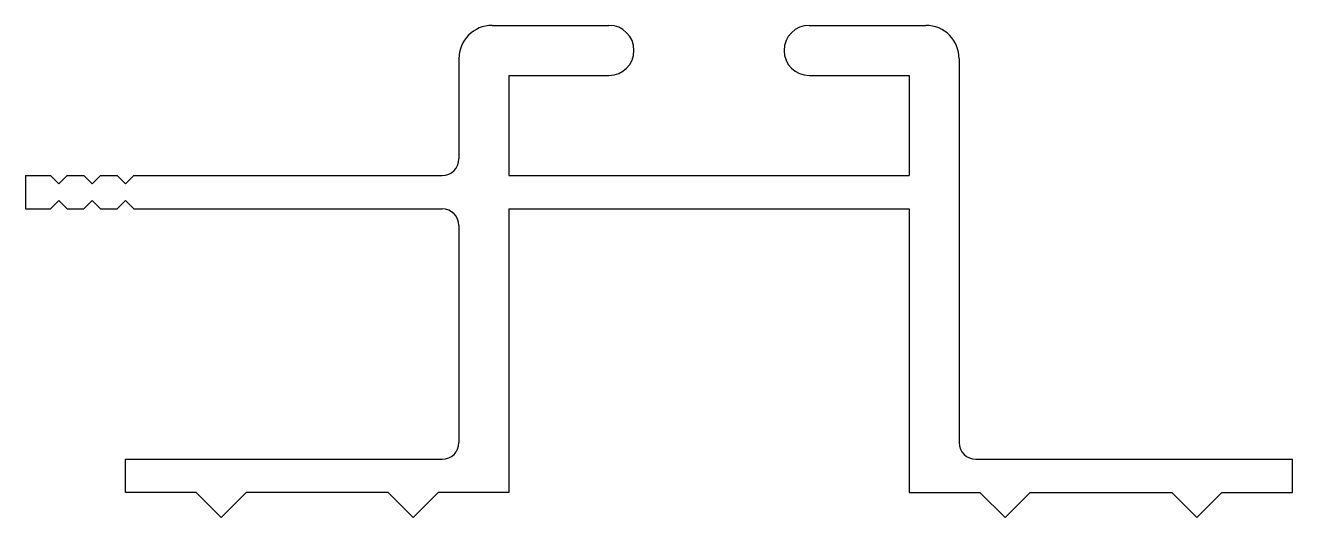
# Model space of a CAD drawing. Extents: x 923.6 to 999.6, y 315.6 to 345.1.
import ezdxf

# ---------------------------------------------------------------- set-up
doc = ezdxf.new("R2010")
doc.units = 0
doc.layers.get('0').update_dxf_attribs({"linetype": 'CONTINUOUS'})

msp = doc.modelspace()

# ---------------------------------------------------------------- linework, layer by layer
for p, q in [((951.635, 345.057), (958.635, 345.057)), ((970.635, 345.057), (977.635, 345.057)), ((949.635, 343.057), (949.635, 337.057)), ((979.635, 343.057), (979.635, 320.057)), ((952.635, 342.057), (952.635, 336.057)), ((952.635, 342.057), (958.635, 342.057)), ((970.635, 342.057), (976.635, 342.057)), ((976.635, 342.057), (976.635, 336.057)), ((923.635, 336.057), (925.135, 336.057)), ((923.635, 336.057), (923.635, 334.057)), ((923.635, 336.057), (925.135, 336.057)), ((923.635, 336.057), (923.635, 334.057)), ((923.635, 336.057), (925.135, 336.057)), ((925.635, 335.557), (925.135, 336.057)), ((925.635, 335.557), (926.135, 336.057)), ((926.135, 336.057), (927.135, 336.057)), ((926.135, 336.057), (927.135, 336.057)), ((926.135, 336.057), (927.135, 336.057)), ((927.635, 335.557), (927.135, 336.057)), ((927.635, 335.557), (928.135, 336.057)), ((928.135, 336.057), (929.135, 336.057)), ((928.135, 336.057), (929.135, 336.057)), ((928.135, 336.057), (929.135, 336.057)), ((929.635, 335.557), (929.135, 336.057)), ((929.635, 335.557), (930.135, 336.057)), ((930.135, 336.057), (948.635, 336.057)), ((952.635, 336.057), (976.635, 336.057)), ((925.635, 334.557), (925.135, 334.057)), ((925.635, 334.557), (926.135, 334.057)), ((927.635, 334.557), (927.135, 334.057)), ((927.635, 334.557), (928.135, 334.057)), ((929.635, 334.557), (929.135, 334.057)), ((929.635, 334.557), (930.135, 334.057)), ((923.635, 334.057), (925.135, 334.057)), ((923.635, 334.057), (925.135, 334.057)), ((923.635, 334.057), (925.135, 334.057)), ((926.135, 334.057), (927.135, 334.057)), ((926.135, 334.057), (927.135, 334.057)), ((926.135, 334.057), (927.135, 334.057)), ((928.135, 334.057), (929.135, 334.057)), ((928.135, 334.057), (929.135, 334.057)), ((928.135, 334.057), (929.135, 334.057)), ((930.135, 334.057), (948.635, 334.057)), ((952.635, 334.057), (976.635, 334.057)), ((952.635, 334.057), (952.635, 317.057)), ((976.635, 334.057), (976.635, 317.057)), ((949.635, 333.057), (949.635, 320.057)), ((929.635, 319.057), (948.635, 319.057)), ((929.635, 317.057), (929.635, 319.057)), ((980.635, 319.057), (999.635, 319.057)), ((999.635, 317.057), (999.635, 319.057)), ((933.885, 317.057), (929.635, 317.057)), ((935.385, 315.557), (933.885, 317.057)), ((935.385, 315.557), (936.885, 317.057)), ((945.385, 317.057), (936.885, 317.057)), ((946.885, 315.557), (945.385, 317.057)), ((946.885, 315.557), (948.385, 317.057)), ((952.635, 317.057), (948.385, 317.057)), ((976.635, 317.057), (980.885, 317.057)), ((982.385, 315.557), (980.885, 317.057)), ((982.385, 315.557), (983.885, 317.057)), ((983.885, 317.057), (992.385, 317.057)), ((993.885, 315.557), (992.385, 317.057)), ((993.885, 315.557), (995.385, 317.057)), ((995.385, 317.057), (999.635, 317.057))]:
    msp.add_line(p, q)
for centre, radius, start, end in [((951.635, 343.057), 2, 90, 180), ((958.635, 343.557), 1.5, 270, 90), ((970.635, 343.557), 1.5, 90, 270), ((977.635, 343.057), 2, 0, 90), ((948.635, 337.057), 1, 270, 0), ((948.635, 333.057), 1, 0, 90), ((948.635, 320.057), 1, 270, 0), ((980.635, 320.057), 1, 180, 270)]:
    msp.add_arc(centre, radius, start, end)

doc.saveas('drawing.dxf')
